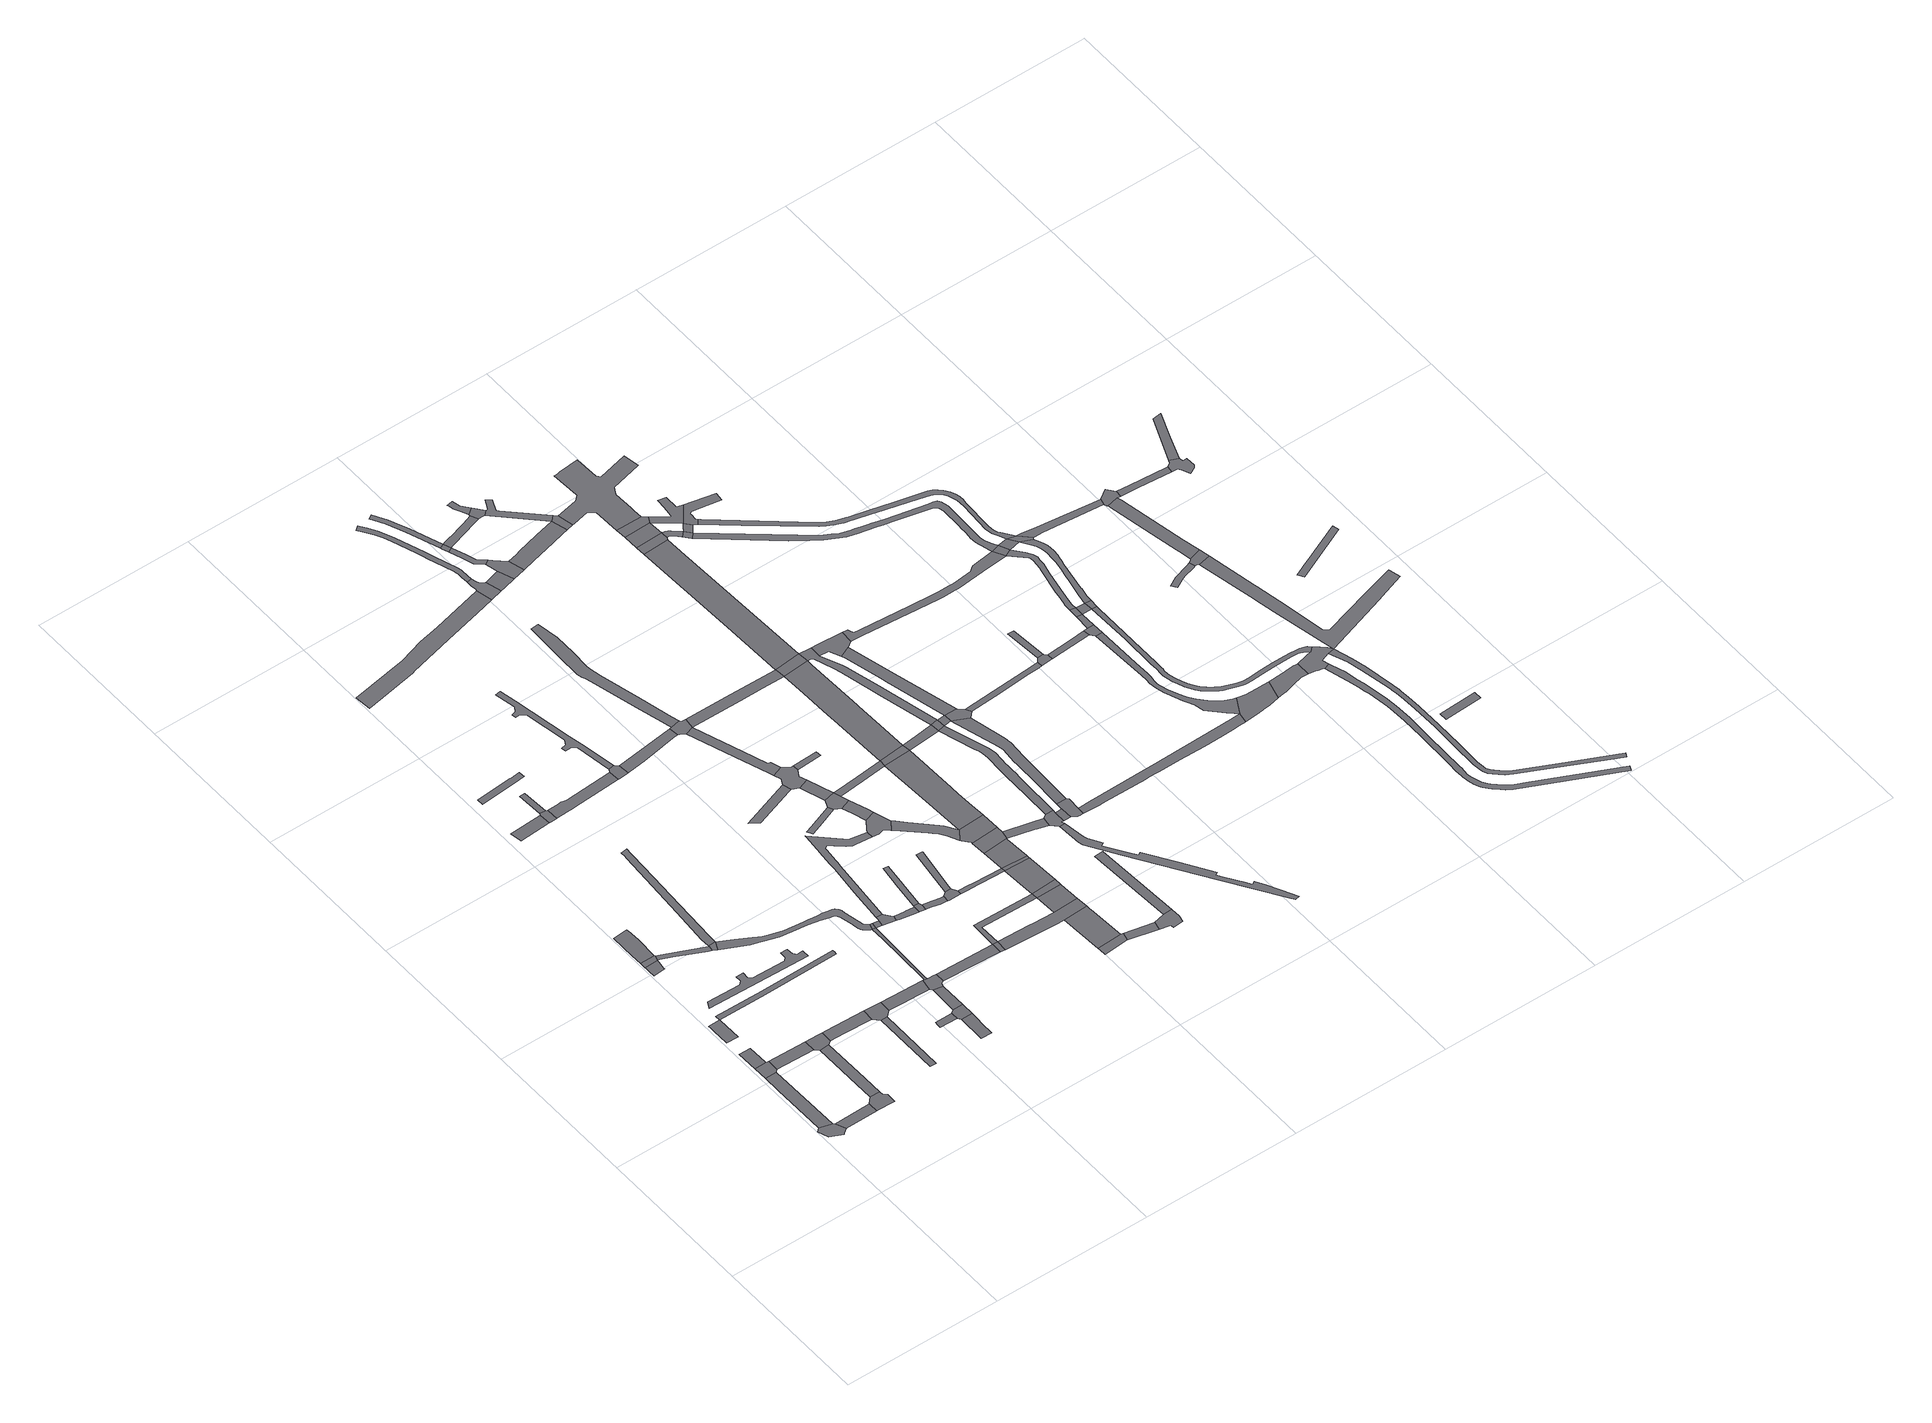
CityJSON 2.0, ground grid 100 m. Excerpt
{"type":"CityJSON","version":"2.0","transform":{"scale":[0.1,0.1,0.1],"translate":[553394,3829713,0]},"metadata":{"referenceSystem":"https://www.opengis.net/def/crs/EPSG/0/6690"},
"CityObjects":{
"road1":{"type":"Road","geometry":[{"type":"MultiSurface","lod":"1","boundaries":[[[0,1,2,3,4,5,6,7]]]}]},
"road2":{"type":"Road","attributes":{"RoadStructureAttribute.sectionType":"1"},"geometry":[{"type":"MultiSurface","lod":"1","boundaries":[[[8,9,10,11,0,7,12]]]}]},
"road3":{"type":"Road","attributes":{"RoadStructureAttribute.sectionType":"1"},"geometry":[{"type":"MultiSurface","lod":"1","boundaries":[[[13,6,5,14]]]}]},
"road4":{"type":"Road","geometry":[{"type":"MultiSurface","lod":"1","boundaries":[[[15,8,12,16,17,18]]]}]},
"road5":{"type":"Road","attributes":{"RoadStructureAttribute.sectionType":"1"},"geometry":[{"type":"MultiSurface","lod":"1","boundaries":[[[19,15,18,20,21]]]}]},
"road6":{"type":"Road","attributes":{"RoadStructureAttribute.sectionType":"1"},"geometry":[{"type":"MultiSurface","lod":"1","boundaries":[[[22,23,24,25,26,27,28,29]]]}]},
"road7":{"type":"Road","attributes":{"RoadStructureAttribute.sectionType":"1"},"geometry":[{"type":"MultiSurface","lod":"1","boundaries":[[[17,16,30,31]]]}]},
"road8":{"type":"Road","geometry":[{"type":"MultiSurface","lod":"1","boundaries":[[[32,33,34,13,14,35,36,37,38]]]}]},
"road9":{"type":"Road","attributes":{"RoadStructureAttribute.sectionType":"1"},"geometry":[{"type":"MultiSurface","lod":"1","boundaries":[[[39,40,41,42,34,33]]]}]},
"road10":{"type":"Road","attributes":{"RoadStructureAttribute.sectionType":"1"},"geometry":[{"type":"MultiSurface","lod":"1","boundaries":[[[43,44,45,46,47,48,49,50,51,52]]]}]},
"road11":{"type":"Road","geometry":[{"type":"MultiSurface","lod":"1","boundaries":[[[53,54,55,48,47,56,57]]]}]},
"road12":{"type":"Road","attributes":{"RoadStructureAttribute.sectionType":"1"},"geometry":[{"type":"MultiSurface","lod":"1","boundaries":[[[58,59,60,61,62,55,54]]]}]},
"road13":{"type":"Road","geometry":[{"type":"MultiSurface","lod":"1","boundaries":[[[63,31,30,41,40,64,65]]]}]},
"road14":{"type":"Road","attributes":{"RoadStructureAttribute.sectionType":"1"},"geometry":[{"type":"MultiSurface","lod":"1","boundaries":[[[66,57,56,67,68,69,70,71]]]}]},
"road15":{"type":"Road","attributes":{"RoadStructureAttribute.sectionType":"1"},"geometry":[{"type":"MultiSurface","lod":"1","boundaries":[[[72,65,64,73,74,75]]]}]},
"road16":{"type":"Road","attributes":{"RoadStructureAttribute.sectionType":"1"},"geometry":[{"type":"MultiSurface","lod":"1","boundaries":[[[76,77,78,79,80,81,82,83,84,85,86,87,88,89,90,91]]]}]},
"road17":{"type":"Road","attributes":{"RoadStructureAttribute.sectionType":"1"},"geometry":[{"type":"MultiSurface","lod":"1","boundaries":[[[92,93,94,95,96,97,29]]]}]},
"road18":{"type":"Road","geometry":[{"type":"MultiSurface","lod":"1","boundaries":[[[98,99,71,70,100]]]}]},
"road19":{"type":"Road","attributes":{"RoadStructureAttribute.sectionType":"1"},"geometry":[{"type":"MultiSurface","lod":"1","boundaries":[[[101,102,103,104]]]}]},
"road20":{"type":"Road","geometry":[{"type":"MultiSurface","lod":"1","boundaries":[[[75,74,102,101,105,106]]]}]},
"road21":{"type":"Road","attributes":{"RoadStructureAttribute.sectionType":"1"},"geometry":[{"type":"MultiSurface","lod":"1","boundaries":[[[107,108,109,110]]]}]},
"road22":{"type":"Road","attributes":{"RoadStructureAttribute.sectionType":"1"},"geometry":[{"type":"MultiSurface","lod":"1","boundaries":[[[111,112,113,114,115,116,117,118,119,120,121,122,123,124,99,98]]]}]},
"road23":{"type":"Road","geometry":[{"type":"MultiSurface","lod":"1","boundaries":[[[125,126,127,107,110,128,129,130,131,132]]]}]},
"road24":{"type":"Road","geometry":[{"type":"MultiSurface","lod":"1","boundaries":[[[133,134,135,136,137]]]}]},
"road25":{"type":"Road","attributes":{"RoadStructureAttribute.sectionType":"1"},"geometry":[{"type":"MultiSurface","lod":"1","boundaries":[[[138,139,140,141,142,143,144,145,146,147]]]}]},
"road26":{"type":"Road","geometry":[{"type":"MultiSurface","lod":"1","boundaries":[[[148,149,150,125,132]]]}]},
"road27":{"type":"Road","attributes":{"RoadStructureAttribute.sectionType":"1"},"geometry":[{"type":"MultiSurface","lod":"1","boundaries":[[[151,106,105,152,153,154,155,156]]]}]},
"road28":{"type":"Road","attributes":{"RoadStructureAttribute.sectionType":"1"},"geometry":[{"type":"MultiSurface","lod":"1","boundaries":[[[157,158,159,160,161,162,163,164,165,166,167,168,169,170,171,172,173,174,175,176,177,178,98,100,179,180,181,182,183,184,185,186,187,188,189,190,191,192,193,194,195,196,197,198,199,200,201,202,203,204,205,206]]]}]},
"road29":{"type":"Road","attributes":{"RoadStructureAttribute.sectionType":"1"},"geometry":[{"type":"MultiSurface","lod":"1","boundaries":[[[207,208,209,210,211,212]]]}]},
"road30":{"type":"Road","geometry":[{"type":"MultiSurface","lod":"1","boundaries":[[[213,137,136,207,212,214]]]}]},
"road31":{"type":"Road","attributes":{"RoadStructureAttribute.sectionType":"1"},"geometry":[{"type":"MultiSurface","lod":"1","boundaries":[[[215,213,214,216]]]}]},
"road32":{"type":"Road","geometry":[{"type":"MultiSurface","lod":"1","boundaries":[[[156,155,215,216,217,218,219,220,221,222,223,224,225]]]}]},
"road33":{"type":"Road","attributes":{"RoadStructureAttribute.sectionType":"1"},"geometry":[{"type":"MultiSurface","lod":"1","boundaries":[[[226,227,228,229,230,231,232,131,130,233,234,235,236,237]]]}]},
"road34":{"type":"Road","attributes":{"RoadStructureAttribute.sectionType":"1"},"geometry":[{"type":"MultiSurface","lod":"1","boundaries":[[[205,238,239,240,225,224,241,242,243]]]}]},
"road35":{"type":"Road","geometry":[{"type":"MultiSurface","lod":"1","boundaries":[[[206,205,243,244]]]}]},
"road36":{"type":"Road","attributes":{"RoadStructureAttribute.sectionType":"1"},"geometry":[{"type":"MultiSurface","lod":"1","boundaries":[[[245,244,243,246,247]]]}]},
"road37":{"type":"Road","attributes":{"RoadStructureAttribute.sectionType":"1"},"geometry":[{"type":"MultiSurface","lod":"1","boundaries":[[[221,220,248,249,250]]]}]},
"road38":{"type":"Road","geometry":[{"type":"MultiSurface","lod":"1","boundaries":[[[251,252,253,247,246,254,255,256,257,258]]]}]},
"road39":{"type":"Road","geometry":[{"type":"MultiSurface","lod":"1","boundaries":[[[259,260,226,237,261,262,263]]]}]},
"road40":{"type":"Road","attributes":{"RoadStructureAttribute.sectionType":"1"},"geometry":[{"type":"MultiSurface","lod":"1","boundaries":[[[264,265,266,267,255,254,268,269,270,271,272]]]}]},
"road41":{"type":"Road","geometry":[{"type":"MultiSurface","lod":"1","boundaries":[[[273,274,275,276,277,278,279,280,281,282,283,284,285,286,287,288,289,290,260,259]]]}]},
"road42":{"type":"Road","geometry":[{"type":"MultiSurface","lod":"1","boundaries":[[[291,272,271,292,293,294,295,296]]]}]},
"road43":{"type":"Road","attributes":{"RoadStructureAttribute.sectionType":"1"},"geometry":[{"type":"MultiSurface","lod":"1","boundaries":[[[297,298,299,300,301,302,303,304,305,306,307]]]}]},
"road44":{"type":"Road","geometry":[{"type":"MultiSurface","lod":"1","boundaries":[[[308,250,249,309]]]}]},
"road45":{"type":"Road","attributes":{"RoadStructureAttribute.sectionType":"1"},"geometry":[{"type":"MultiSurface","lod":"1","boundaries":[[[310,311,312,313,314,291,296]]]}]},
"road46":{"type":"Road","attributes":{"RoadStructureAttribute.sectionType":"1"},"geometry":[{"type":"MultiSurface","lod":"1","boundaries":[[[315,316,317,318,319,320,321,322,323,324,251,258,325,326,327,328,329,330,331,332,333,334,335,336,337,338,339,340]]]}]},
"road47":{"type":"Road","attributes":{"RoadStructureAttribute.sectionType":"1"},"geometry":[{"type":"MultiSurface","lod":"1","boundaries":[[[341,342,294,293,343,344,345,346,347,348,349]]]}]},
"road48":{"type":"Road","attributes":{"RoadStructureAttribute.sectionType":"1"},"geometry":[{"type":"MultiSurface","lod":"1","boundaries":[[[350,263,262,351,352,353,354]]]}]},
"road49":{"type":"Road","attributes":{"RoadStructureAttribute.sectionType":"1"},"geometry":[{"type":"MultiSurface","lod":"1","boundaries":[[[355,356,357,358,359]]]}]},
"road50":{"type":"Road","geometry":[{"type":"MultiSurface","lod":"1","boundaries":[[[360,361,349,348,362,363,364,365,366,367]]]}]},
"road51":{"type":"Road","geometry":[{"type":"MultiSurface","lod":"1","boundaries":[[[368,369,370,371,372,373]]]}]},
"road52":{"type":"Road","attributes":{"RoadStructureAttribute.sectionType":"1"},"geometry":[{"type":"MultiSurface","lod":"1","boundaries":[[[374,375,376,250,308,377,378,379]]]}]},
"road53":{"type":"Road","attributes":{"RoadStructureAttribute.sectionType":"1"},"geometry":[{"type":"MultiSurface","lod":"1","boundaries":[[[380,381,382,383,384,360,367]]]}]},
"road54":{"type":"Road","attributes":{"RoadStructureAttribute.sectionType":"1"},"geometry":[{"type":"MultiSurface","lod":"1","boundaries":[[[385,386,387,308,309,388,389,390,391,392,393,394]]]}]},
"road55":{"type":"Road","geometry":[{"type":"MultiSurface","lod":"1","boundaries":[[[395,396,397,350,354,398,399,400,401]]]}]},
"road56":{"type":"Road","attributes":{"RoadStructureAttribute.sectionType":"1"},"geometry":[{"type":"MultiSurface","lod":"1","boundaries":[[[402,403,364,363,404,405,406,407,408]]]}]},
"road57":{"type":"Road","attributes":{"RoadStructureAttribute.sectionType":"1"},"geometry":[{"type":"MultiSurface","lod":"1","boundaries":[[[409,410,411,400,399,412,413,414,415]]]}]},
"road58":{"type":"Road","geometry":[{"type":"MultiSurface","lod":"1","boundaries":[[[416,417,418,419,340,339,420,421,422,423]]]}]},
"road59":{"type":"Road","geometry":[{"type":"MultiSurface","lod":"1","boundaries":[[[424,425,368,373,426,427,428]]]}]},
"road60":{"type":"Road","geometry":[{"type":"MultiSurface","lod":"1","boundaries":[[[429,415,414,430,355,359,431,432,433,434,435]]]}]},
"road61":{"type":"Road","attributes":{"RoadStructureAttribute.sectionType":"1"},"geometry":[{"type":"MultiSurface","lod":"1","boundaries":[[[432,431,425,424]]]}]},
"road62":{"type":"Road","geometry":[{"type":"MultiSurface","lod":"1","boundaries":[[[436,437,438,439,440,441]]]}]},
"road63":{"type":"Road","attributes":{"RoadStructureAttribute.sectionType":"1"},"geometry":[{"type":"MultiSurface","lod":"1","boundaries":[[[442,427,426,443,417,416]]]}]},
"road64":{"type":"Road","attributes":{"RoadStructureAttribute.sectionType":"1"},"geometry":[{"type":"MultiSurface","lod":"1","boundaries":[[[444,445,446,447,448,449,450,451,452,453,454,455,456,457,458,459,460,461,462,397,396]]]}]},
"road65":{"type":"Road","attributes":{"RoadStructureAttribute.sectionType":"1"},"geometry":[{"type":"MultiSurface","lod":"1","boundaries":[[[463,464,465,466,392,391,437,436]]]}]},
"road66":{"type":"Road","attributes":{"RoadStructureAttribute.sectionType":"1"},"geometry":[{"type":"MultiSurface","lod":"1","boundaries":[[[467,468,469,470,423,422,471,472,473,474,475,476,477,478,479,480,481]]]}]},
"road67":{"type":"Road","geometry":[{"type":"MultiSurface","lod":"1","boundaries":[[[482,483,394,393,484,485]]]}]},
"road68":{"type":"Road","geometry":[{"type":"MultiSurface","lod":"1","boundaries":[[[486,487,488,379,378,482,485]]]}]},
"road69":{"type":"Road","attributes":{"RoadStructureAttribute.sectionType":"1"},"geometry":[{"type":"MultiSurface","lod":"1","boundaries":[[[489,490,435,434]]]}]},
"road70":{"type":"Road","attributes":{"RoadStructureAttribute.sectionType":"1"},"geometry":[{"type":"MultiSurface","lod":"1","boundaries":[[[491,379,488,492,493]]]}]},
"road71":{"type":"Road","geometry":[{"type":"MultiSurface","lod":"1","boundaries":[[[494,495,496,497,498,499,500,501,502,503,504,505,506,507,508,509,510,511,512,513,514,515,516,517,518,519]]]}]},
"road72":{"type":"Road","attributes":{"RoadStructureAttribute.sectionType":"1"},"geometry":[{"type":"MultiSurface","lod":"1","boundaries":[[[441,440,520,521]]]}]},
"road73":{"type":"Road","geometry":[{"type":"MultiSurface","lod":"1","boundaries":[[[408,407,491,493,522,523]]]}]},
"road74":{"type":"Road","geometry":[{"type":"MultiSurface","lod":"1","boundaries":[[[524,525,519,518,526,527,297,307,528,529]]]}]},
"road75":{"type":"Road","attributes":{"RoadStructureAttribute.sectionType":"1"},"geometry":[{"type":"MultiSurface","lod":"1","boundaries":[[[530,531,424,428,532,533]]]}]},
"road76":{"type":"Road","attributes":{"RoadStructureAttribute.sectionType":"1"},"geometry":[{"type":"MultiSurface","lod":"1","boundaries":[[[534,535,536,537,538,539,408,523]]]}]},
"road77":{"type":"Road","geometry":[{"type":"MultiSurface","lod":"1","boundaries":[[[540,541,537,536,542]]]}]},
"road78":{"type":"Road","geometry":[{"type":"MultiSurface","lod":"1","boundaries":[[[543,481,480,544,545,541,540]]]}]},
"road79":{"type":"Road","attributes":{"RoadStructureAttribute.sectionType":"1"},"geometry":[{"type":"MultiSurface","lod":"1","boundaries":[[[546,547,548,529,528,549,550]]]}]},
"road80":{"type":"Road","geometry":[{"type":"MultiSurface","lod":"1","boundaries":[[[551,552,553,554,555,556,557,558,559]]]}]},
"road81":{"type":"Road","attributes":{"RoadStructureAttribute.sectionType":"1"},"geometry":[{"type":"MultiSurface","lod":"1","boundaries":[[[560,561,401,400,562,563,564,565]]]}]},
"road82":{"type":"Road","geometry":[{"type":"MultiSurface","lod":"1","boundaries":[[[559,558,566,567,568]]]}]},
"road83":{"type":"Road","geometry":[{"type":"MultiSurface","lod":"1","boundaries":[[[569,570,571,521,520,572,573,574]]]}]},
"road84":{"type":"Road","geometry":[{"type":"MultiSurface","lod":"1","boundaries":[[[575,576,577,568,567,578,579,580,581]]]}]},
"road85":{"type":"Road","attributes":{"RoadStructureAttribute.sectionType":"1"},"geometry":[{"type":"MultiSurface","lod":"1","boundaries":[[[582,583,584,585,533,586,587,588,481,543]]]}]},
"road86":{"type":"Road","geometry":[{"type":"MultiSurface","lod":"1","boundaries":[[[589,581,580,590,546,550,591,592]]]}]},
"road87":{"type":"Road","attributes":{"RoadStructureAttribute.sectionType":"1"},"geometry":[{"type":"MultiSurface","lod":"1","boundaries":[[[593,542,536,594,595,596,597]]]}]},
"road88":{"type":"Road","attributes":{"RoadStructureAttribute.sectionType":"1"},"geometry":[{"type":"MultiSurface","lod":"1","boundaries":[[[598,599,571,570]]]}]},
"road89":{"type":"Road","geometry":[{"type":"MultiSurface","lod":"1","boundaries":[[[600,601,602,603,604,605,559,568,606,607,608,609,610,611]]]}]},
"road90":{"type":"Road","geometry":[{"type":"MultiSurface","lod":"1","boundaries":[[[612,530,533,585]]]}]},
"road91":{"type":"Road","geometry":[{"type":"MultiSurface","lod":"1","boundaries":[[[613,597,596,614,615,616,617,618,619]]]}]},
"road92":{"type":"Road","attributes":{"RoadStructureAttribute.sectionType":"1"},"geometry":[{"type":"MultiSurface","lod":"1","boundaries":[[[620,621,622,623,624,564,625,626,627,530,612]]]}]},
"road93":{"type":"Road","attributes":{"RoadStructureAttribute.sectionType":"1"},"geometry":[{"type":"MultiSurface","lod":"1","boundaries":[[[628,629,630,631,632,633,634,635]]]}]},
"road94":{"type":"Road","attributes":{"RoadStructureAttribute.sectionType":"1"},"geometry":[{"type":"MultiSurface","lod":"1","boundaries":[[[636,637,638,639,592,591,640,641,642,643]]]}]},
"road95":{"type":"Road","geometry":[{"type":"MultiSurface","lod":"1","boundaries":[[[635,634,600,611,644,645,646]]]}]},
"road96":{"type":"Road","attributes":{"RoadStructureAttribute.sectionType":"1"},"geometry":[{"type":"MultiSurface","lod":"1","boundaries":[[[647,618,617,648]]]}]},
"road97":{"type":"Road","attributes":{"RoadStructureAttribute.sectionType":"1"},"geometry":[{"type":"MultiSurface","lod":"1","boundaries":[[[649,650,651,612,585,652,653,654]]]}]},
"road98":{"type":"Road","geometry":[{"type":"MultiSurface","lod":"1","boundaries":[[[655,565,564,624]]]}]},
"road99":{"type":"Road","geometry":[{"type":"MultiSurface","lod":"1","boundaries":[[[656,647,648,657,658,659,660,661,662,663]]]}]},
"road100":{"type":"Road","attributes":{"RoadStructureAttribute.sectionType":"1"},"geometry":[{"type":"MultiSurface","lod":"1","boundaries":[[[664,665,666,667,668,669,670,671,672,673,674,654,675,676,677,678,679,680,681,682,683,613,619]]]}]},
"road101":{"type":"Road","attributes":{"RoadStructureAttribute.sectionType":"1"},"geometry":[{"type":"MultiSurface","lod":"1","boundaries":[[[614,684,685,686,687,688,689,690,691,692,693,694,695,696,697,698,699,700,701,702,703,704,705,706,707,615]]]}]},
"road102":{"type":"Road","attributes":{"RoadStructureAttribute.sectionType":"1"},"geometry":[{"type":"MultiSurface","lod":"1","boundaries":[[[708,709,710,711,712,713,714,646,645,636,715]]]}]},
"road103":{"type":"Road","geometry":[{"type":"MultiSurface","lod":"1","boundaries":[[[716,649,654,674]]]}]},
"road104":{"type":"Road","attributes":{"RoadStructureAttribute.sectionType":"1"},"geometry":[{"type":"MultiSurface","lod":"1","boundaries":[[[655,624,717,718,719,720,721,722,723,649,716,724,725,726,727,728,729]]]}]},
"road105":{"type":"Road","attributes":{"RoadStructureAttribute.sectionType":"1"},"geometry":[{"type":"MultiSurface","lod":"1","boundaries":[[[730,731,732,733,734,735,736,737,656,663,738,739,740,741,742,743,744,745]]]}]},
"road106":{"type":"Road"},
"road107":{"type":"Road","geometry":[{"type":"MultiSurface","lod":"1","boundaries":[[[715,636,643,746,747]]]}]},
"road108":{"type":"Road","attributes":{"RoadStructureAttribute.sectionType":"1"},"geometry":[{"type":"MultiSurface","lod":"1","boundaries":[[[748,749,716,674,750,730]]]}]},
"road109":{"type":"Road","attributes":{"RoadStructureAttribute.sectionType":"1"},"geometry":[{"type":"MultiSurface","lod":"1","boundaries":[[[751,752,753,754,565,655]]]}]},
"road110":{"type":"Road","geometry":[{"type":"MultiSurface","lod":"1","boundaries":[[[748,730,745,755,756,757]]]}]},
"road111":{"type":"Road","attributes":{"RoadStructureAttribute.sectionType":"1"},"geometry":[{"type":"MultiSurface","lod":"1","boundaries":[[[758,759,760,761,762,763,764,748,757]]]}]},
"road112":{"type":"Road","geometry":[{"type":"MultiSurface","lod":"1","boundaries":[[[765,729,728,766,761,760,767,768]]]}]},
"road113":{"type":"Road","geometry":[{"type":"MultiSurface","lod":"1","boundaries":[[[769,770,753,752,771]]]}]},
"road114":{"type":"Road","attributes":{"RoadStructureAttribute.sectionType":"1"},"geometry":[{"type":"MultiSurface","lod":"1","boundaries":[[[772,773,774,770,769]]]}]},
"road115":{"type":"Road","geometry":[{"type":"MultiSurface","lod":"1","boundaries":[[[775,774,773,776,777,778]]]}]},
"road116":{"type":"Road","attributes":{"RoadStructureAttribute.sectionType":"1"},"geometry":[{"type":"MultiSurface","lod":"1","boundaries":[[[779,780,781,769,771,782,783,784,785,786,787]]]}]},
"road117":{"type":"Road","geometry":[{"type":"MultiSurface","lod":"1","boundaries":[[[788,789,790,791,792,793,794,795,796,797,798,799,800,801,802,747,746,803,804,805,775,778]]]}]},
"road118":{"type":"Road","geometry":[{"type":"MultiSurface","lod":"1","boundaries":[[[787,786,806,807]]]}]},
"road119":{"type":"Road","geometry":[{"type":"MultiSurface","lod":"1","boundaries":[[[808,809,810,787,807,811,812]]]}]},
"road120":{"type":"Road","attributes":{"RoadStructureAttribute.sectionType":"1"},"geometry":[{"type":"MultiSurface","lod":"1","boundaries":[[[813,814,815,816,817,818,819,776,773,820,821,822,808,823]]]}]},
"road121":{"type":"Road","attributes":{"RoadStructureAttribute.sectionType":"1"},"geometry":[{"type":"MultiSurface","lod":"1","boundaries":[[[824,825,826,827,756,755,828,829,830,831]]]}]},
"road122":{"type":"Road","attributes":{"RoadStructureAttribute.sectionType":"1"},"geometry":[{"type":"MultiSurface","lod":"1","boundaries":[[[832,833,834,835,836,837,661,660,838,839,840,841,842,843,844,845,846,847,848,849,850]]]}]},
"road123":{"type":"Road","attributes":{"RoadStructureAttribute.sectionType":"1"},"geometry":[{"type":"MultiSurface","lod":"1","boundaries":[[[851,852,853,854,855,856,857,858,823,808,812,859,860]]]}]},
"road124":{"type":"Road","geometry":[{"type":"MultiSurface","lod":"1","boundaries":[[[861,862,824,831,863,864]]]}]},
"road125":{"type":"Road","attributes":{"RoadStructureAttribute.sectionType":"1"},"geometry":[{"type":"MultiSurface","lod":"1","boundaries":[[[865,866,867,868,869,870,871,872,873,874,875,876,877,878,768,767,879,880,881,882,883,884,885,886,887]]]}]},
"road126":{"type":"Road","geometry":[{"type":"MultiSurface","lod":"1","boundaries":[[[888,889,862,861]]]}]},
"road127":{"type":"Road","attributes":{"RoadStructureAttribute.sectionType":"1"},"geometry":[{"type":"MultiSurface","lod":"1","boundaries":[[[890,891,892,893,894,895,896,897,898,899,900,901,902,903,904,905,906,907,908,909,910,911,912,913,807,806,914,915,916,917,918,919,920,921,922,923,924,925,926,927,928,929,930,931,932,933,934,935,936,937,887,938]]]}]},
"road128":{"type":"Road","attributes":{"RoadStructureAttribute.sectionType":"1"},"geometry":[{"type":"MultiSurface","lod":"1","boundaries":[[[939,940,864,863,941,942]]]}]},
"road129":{"type":"Road","attributes":{"RoadStructureAttribute.sectionType":"1"},"geometry":[{"type":"MultiSurface","lod":"1","boundaries":[[[943,944,945,946,947,948,949,950,951,952,953,954,955,956,957,958,959,960,961,962,963,964,965,966,860,859,967,968,969,970,971,972,973,974,975,976,977,978,979,980,981,982,983,984,985,986,987,988,989,990,991]]]}]},
"road130":{"type":"Road","geometry":[{"type":"MultiSurface","lod":"1","boundaries":[[[992,993,939,942,994,995]]]}]},
"road131":{"type":"Road","attributes":{"RoadStructureAttribute.sectionType":"1"},"geometry":[{"type":"MultiSurface","lod":"1","boundaries":[[[996,997,998,999,1000,1001,1002,1003,1004,1005,1006,1007,1008,1009,1010,1011,1012,1013,1014,995,994,1015,1016,1017,1018,1019,1020,1021,1022,1023,1024,1025,1026,832,1027]]]}]},
"road132":{"type":"Road","attributes":{"RoadStructureAttribute.sectionType":"1"},"geometry":[{"type":"MultiSurface","lod":"1","boundaries":[[[1028,993,992,1029]]]}]},
"road133":{"type":"Road","geometry":[{"type":"MultiSurface","lod":"1","boundaries":[[[1030,1028,1029,1031]]]}]},
"road134":{"type":"Road","geometry":[{"type":"MultiSurface","lod":"1","boundaries":[[[1032,1033,1034,1035,1027,832,850,1036,1037,1038,1039,1040,1041,1042]]]}]},
"road135":{"type":"Road","attributes":{"RoadStructureAttribute.sectionType":"1"},"geometry":[{"type":"MultiSurface","lod":"1","boundaries":[[[1031,1029,1043,1044]]]}]},
"road136":{"type":"Road","geometry":[{"type":"MultiSurface","lod":"1","boundaries":[[[1044,1043,1045,1046]]]}]},
"road137":{"type":"Road","attributes":{"RoadStructureAttribute.sectionType":"1"},"geometry":[{"type":"MultiSurface","lod":"1","boundaries":[[[1047,1048,1049,1050,1051,1052,1053,1054,1055,1056,1057,1058,1059,886,1060,1061,1062,1063,1064,1065,1066,1067,1068,1069,1070,1071,1030,1031]]]}]},
"road138":{"type":"Road","geometry":[{"type":"MultiSurface","lod":"1","boundaries":[[[938,887,886,1059]]]}]},
"road139":{"type":"Road","attributes":{"RoadStructureAttribute.sectionType":"1"},"geometry":[{"type":"MultiSurface","lod":"1","boundaries":[[[990,938,1059,1072]]]}]},
"road140":{"type":"Road","attributes":{"RoadStructureAttribute.sectionType":"1"},"geometry":[{"type":"MultiSurface","lod":"1","boundaries":[[[1072,1073,1074,1075,1076,1077,1078,1079,1080,1081,1082,1044,1046,1083,1084,1085,1086,1087,1088,1089,1090,1091,1092,1093,1094]]]}]},
"road141":{"type":"Road","attributes":{"RoadStructureAttribute.sectionType":"1"},"geometry":[{"type":"MultiSurface","lod":"1","boundaries":[[[1095,1096,1097,1098,1042,1041,1099,1100,1101,1102,1103,1104,1105,1106]]]}]},
"road142":{"type":"Road","geometry":[{"type":"MultiSurface","lod":"1","boundaries":[[[990,1072,1094,1107,1108,991]]]}]},
"road143":{"type":"Road","attributes":{"RoadStructureAttribute.sectionType":"1"},"geometry":[{"type":"MultiSurface","lod":"1","boundaries":[[[1043,1109,1110,1111,1112,1113,1114,1115,1116,1117,1118,1119,1120,1121,1122,1123,1124,1125,1126,1127,1128,1129,1130,1131,1132,1133,1134,1135,1136,1137,1138,1139,1140,1141,1142,1143,1144,1145,1146,1147,1148,1149,1150,1151,1152,1153,1154,1155,1156,1157,1158,1159,1160,1161,1162,1163,1164,1165,1166,1167,1168,1169,1170,1171,1172,1173,1174,1175,1045]]]}]},
"road144":{"type":"Road","geometry":[{"type":"MultiSurface","lod":"1","boundaries":[[[1176,1177,1178,1142,1141,1179,1106,1105,1180,1181,1182,1183,1184,1185,1186,1187,1188]]]}]},
"road145":{"type":"Road","attributes":{"RoadStructureAttribute.sectionType":"1"},"geometry":[{"type":"MultiSurface","lod":"1","boundaries":[[[1189,1190,1191,991,1108,1192,1193,1194,1195]]]}]},
"road146":{"type":"Road","geometry":[{"type":"MultiSurface","lod":"1","boundaries":[[[1196,1197,1198,1199,1200,1201,1202,1203,1204]]]}]},
"road147":{"type":"Road","attributes":{"RoadStructureAttribute.sectionType":"1"},"geometry":[{"type":"MultiSurface","lod":"1","boundaries":[[[1205,1206,1207,1208,1209,1210,1211,1212,1213,1214,1215,1216,1217,1218,1219,1220,1221,1222,1223,1224,1225,1226,1227,1228,1229,1230,1231,1232,1184,1183,1233,1234,1235,1236,1237,1238,1239,1240,1241,1242,1243,1244,1245,1246,1247,1248,1249,1250,1251,1252,1253,1254,1255,1256,1257,1258,1259,1260,1261,1262,1263]]]}]},
"road148":{"type":"Road","attributes":{"RoadStructureAttribute.sectionType":"1"},"geometry":[{"type":"MultiSurface","lod":"1","boundaries":[[[1264,1265,1266,1267]]]}]},
"road149":{"type":"Road","attributes":{"RoadStructureAttribute.sectionType":"1"},"geometry":[{"type":"MultiSurface","lod":"1","boundaries":[[[1268,1269,1270,1271,1272,1273,1274,1275,1276,1277,1278,1279,1280,1281,1282,1283,1284,1285,1286,1188,1187,1287,1288,1289,1290,1291,1292,1293,1294,1295,1296,1297,1298,1299,1300,1301,1302,1303,1304,1305,1306,1307,1308]]]}]},
"road150":{"type":"Road","geometry":[{"type":"MultiSurface","lod":"1","boundaries":[[[1309,1310,1311,1196,1204,1312,1313,1314]]]}]},
"road151":{"type":"Road","attributes":{"RoadStructureAttribute.sectionType":"1"},"geometry":[{"type":"MultiSurface","lod":"1","boundaries":[[[1315,1316,1317,1318,1319,1320,1321,1310,1309]]]}]},
"road152":{"type":"Road","geometry":[{"type":"MultiSurface","lod":"1","boundaries":[[[1322,1195,1194,1323,1318,1317,1324,1325]]]}]},
"road153":{"type":"Road","attributes":{"RoadStructureAttribute.sectionType":"1"},"geometry":[{"type":"MultiSurface","lod":"1","boundaries":[[[1326,1327,1328,1329,1330,1331,1332,1314,1313,1333,1334,1335,1336,1188,1337,1338,1339,1340]]]}]},
"road154":{"type":"Road","attributes":{"RoadStructureAttribute.sectionType":"1"},"geometry":[{"type":"MultiSurface","lod":"1","boundaries":[[[1341,1325,1324,1342,1343,1344]]]}]},
"road155":{"type":"Road","attributes":{"RoadStructureAttribute.sectionType":"1"},"geometry":[{"type":"MultiSurface","lod":"1","boundaries":[[[1345,1346,1347,1348,1349,1350,1351,1352]]]}]},
"road156":{"type":"Road","geometry":[{"type":"MultiSurface","lod":"1","boundaries":[[[1353,1354,1344,1343,1355,1356,1357,1358,1359,1360,1361,1362]]]}]},
"road157":{"type":"Road","attributes":{"RoadStructureAttribute.sectionType":"1"},"geometry":[{"type":"MultiSurface","lod":"1","boundaries":[[[1363,1364,1365,1353,1362]]]}]}
},
"vertices":[
[25,575,0],[5,555,0],[27,492,0],[104,456,0],[108,459,0],[139,485,0],[113,545,0],[101,553,0],
[23,1032,0],[23,922,0],[24,751,0],[24,750,0],[96,1033,0],
[345,550,0],[345,484,0],
[22,1122,0],[112,1049,0],[114,1122,0],[97,1122,0],
[21,1256,0],[97,1130,0],[95,1257,0],
[19,1518,0],[19,1496,0],[20,1471,0],[20,1369,0],[20,1363,0],[94,1361,0],[93,1514,0],[93,1518,0],
[351,1041,0],[353,1116,0],
[443,566,0],[443,586,0],[380,586,0],[368,484,0],[437,483,0],[464,483,0],[464,546,0],
[441,716,0],[438,1020,0],[376,1017,0],[379,703,0],
[89,1999,0],[96,2045,0],[96,2047,0],[98,2061,0],[99,2062,0],[14,2061,0],[14,2049,0],[14,2026,0],[15,1984,0],[90,1990,0],
[103,2100,0],[104,2102,0],[13,2100,0],[99,2066,0],[108,2098,0],
[110,2248,0],[106,2328,0],[106,2340,0],[14,2334,0],[12,2172,0],
[438,1114,0],[463,1040,0],[465,1113,0],
[250,2036,0],[178,2036,0],[209,2020,0],[351,1952,0],[371,1943,0],[378,1978,0],
[489,1112,0],[554,1037,0],[733,1030,0],[736,1103,0],
[749,1603,0],[750,1648,0],[710,1648,0],[692,1667,0],[692,1708,0],[647,1709,0],[647,1668,0],[628,1650,0],[418,1655,0],[399,1675,0],[400,1714,0],[355,1715,0],[354,1676,0],[334,1657,0],[125,1662,0],[100,1618,0],
[401,1518,0],[877,1523,0],[877,1539,0],[877,1555,0],[400,1550,0],[92,1551,0],
[421,1983,0],[378,1981,0],[396,1930,0],
[808,995,0],[768,994,0],[767,570,0],[806,565,0],
[844,1026,0],[846,1099,0],
[253,3281,0],[48,3269,0],[61,3194,0],[258,3206,0],
[423,2038,0],[444,2401,0],[453,2556,0],[464,2755,0],[465,2768,0],[467,2803,0],[467,2806,0],[447,2805,0],[427,2803,0],[425,2768,0],[424,2757,0],[412,2567,0],[393,2278,0],[375,2038,0],
[261,3292,0],[258,3287,0],[256,3285,0],[272,3207,0],[295,3208,0],[310,3209,0],[306,3284,0],[298,3289,0],
[986,806,0],[985,784,0],[984,762,0],[1093,758,0],[1094,805,0],
[245,3544,0],[297,3550,0],[299,3550,0],[360,3557,0],[359,3576,0],[357,3595,0],[301,3590,0],[293,3590,0],[60,3572,0],[63,3531,0],
[288,3458,0],[271,3457,0],[253,3456,0],
[990,1094,0],[939,1022,0],[1037,1019,0],[1096,1017,0],[1107,1016,0],[1118,1089,0],
[1129,1598,0],[1122,1610,0],[1096,1725,0],[1095,1731,0],[1093,1755,0],[1088,1762,0],[1085,1770,0],[1078,1777,0],[1070,1785,0],[1057,1792,0],[1027,1797,0],[1002,1801,0],[966,1805,0],[907,1811,0],[882,1811,0],[764,1827,0],[668,1854,0],[647,1863,0],[624,1873,0],[618,1876,0],[599,1887,0],[516,1934,0],[461,1899,0],[554,1852,0],[602,1839,0],[613,1836,0],[625,1833,0],[715,1804,0],[815,1792,0],[887,1783,0],[935,1771,0],[966,1764,0],[970,1764,0],[1015,1752,0],[1030,1747,0],[1043,1742,0],[1048,1734,0],[1053,1727,0],[1058,1722,0],[1059,1719,0],[1074,1645,0],[1076,1634,0],[1082,1600,0],[1087,1585,0],[1095,1575,0],[1105,1565,0],[1120,1553,0],[1127,1551,0],[1137,1548,0],[1147,1583,0],
[1109,739,0],[1106,565,0],[1175,563,0],[1176,651,0],[1179,689,0],[1179,739,0],
[1116,821,0],[1179,821,0],
[1121,1001,0],[1180,989,0],
[1182,1000,0],[1185,1009,0],[1192,1015,0],[1202,1019,0],[1204,1081,0],[1189,1082,0],[1157,1083,0],[1144,1083,0],[1129,1088,0],
[736,3304,0],[437,3283,0],[431,3284,0],[406,3289,0],[401,3290,0],[388,3289,0],[383,3288,0],[383,3213,0],[407,3214,0],[414,3214,0],[439,3216,0],[741,3235,0],
[1138,1458,0],[1134,1293,0],[1130,1099,0],[1145,1112,0],[1151,1315,0],[1157,1546,0],
[1163,1581,0],
[1177,1578,0],[1197,1538,0],[1201,1576,0],
[1216,1019,0],[1571,1001,0],[1574,1070,0],
[1207,1605,0],[1204,1576,0],[1203,1576,0],[1276,1522,0],[1283,1552,0],[1279,1557,0],[1246,1600,0],[1245,1601,0],
[785,3329,0],[750,3323,0],[755,3236,0],[812,3242,0],[805,3309,0],
[1408,1539,0],[1357,1545,0],[1355,1545,0],[1319,1548,0],[1297,1517,0],[1343,1507,0],[1391,1499,0],[1410,1496,0],[1413,1538,0],
[745,3559,0],[729,3643,0],[680,3911,0],[665,3995,0],[640,4125,0],[605,4119,0],[630,3989,0],[611,3959,0],[584,3951,0],[590,3925,0],[616,3926,0],[646,3904,0],[695,3637,0],[675,3606,0],[643,3598,0],[648,3569,0],[683,3572,0],[711,3553,0],
[1414,1550,0],[1425,1494,0],[1450,1490,0],[1454,1529,0],[1448,1539,0],[1445,1546,0],
[990,4781,0],[661,4700,0],[529,4671,0],[370,4622,0],[8,4554,0],[16,4449,0],[358,4512,0],[371,4520,0],[655,4592,0],[895,4652,0],[1014,4682,0],
[1605,1070,0],[1601,999,0],
[1472,1759,0],[1484,1859,0],[1468,1861,0],[1452,1863,0],[1433,1705,0],
[1439,2143,0],[1273,2304,0],[1271,2290,0],[1266,2228,0],[1262,2187,0],[1260,2163,0],[1251,2063,0],[1250,2046,0],[1247,2017,0],[1227,1819,0],[1287,2018,0],[1290,2047,0],[1291,2064,0],[1299,2154,0],[1300,2163,0],[1301,2167,0],[1305,2170,0],[1311,2174,0],[1318,2177,0],[1329,2172,0],[1349,2152,0],[1397,2110,0],[1427,2093,0],[1446,2091,0],[1547,2080,0],[1549,2124,0],
[1564,1508,0],[1513,1518,0],[1478,1486,0],[1513,1477,0],[1531,1472,0],[1558,1469,0],[1564,1468,0],[1578,1466,0],[1583,1505,0],
[1182,3361,0],[936,3256,0],[1075,3282,0],[1173,3300,0],[1190,3301,0],
[1404,2670,0],[1090,2562,0],[1143,2523,0],[1399,2610,0],[1422,2618,0],
[1610,1528,0],[1607,1525,0],[1588,1465,0],[1665,1464,0],[1665,1493,0],[1662,1499,0],[1647,1524,0],[1645,1528,0],
[1495,2396,0],[1337,2337,0],[1295,2321,0],[1316,2290,0],[1399,2321,0],[1509,2363,0],
[1587,1242,0],[1578,1242,0],[1578,1238,0],[1603,1203,0],[1965,1195,0],[1964,1234,0],
[1648,1547,0],[1692,1831,0],[1692,1833,0],[1673,1834,0],[1654,1835,0],
[1837,1061,0],[1815,1062,0],[1610,1070,0],[1724,993,0],[1929,982,0],[1941,981,0],[1981,979,0],[2138,988,0],[2134,1063,0],[1973,1055,0],
[1267,3366,0],[1257,3374,0],[1197,3363,0],[1210,3292,0],[1230,3279,0],[1282,3296,0],[1292,3364,0],
[1768,1487,0],[1741,1489,0],[1717,1464,0],[1734,1463,0],[1796,1462,0],[1952,1456,0],[1951,1479,0],
[1456,2840,0],[1438,2843,0],[1408,2930,0],[1350,2930,0],[1402,2778,0],[1410,2756,0],[1476,2777,0],
[1665,2217,0],[1598,2195,0],[1559,2142,0],[1558,2141,0],[1592,2075,0],[1625,2085,0],[1657,2059,0],[1699,2114,0],
[1584,2459,0],[1515,2443,0],[1548,2346,0],[1614,2368,0],[1598,2417,0],
[1520,2744,0],[1425,2710,0],[1462,2598,0],[1528,2621,0],[1512,2669,0],[1536,2710,0],[1534,2745,0],
[2154,714,0],[1997,705,0],[1999,687,0],[2001,649,0],[2157,659,0],[2168,711,0],
[1651,2259,0],[1570,2279,0],
[1245,3422,0],[1193,3631,0],[1131,3894,0],[1115,3969,0],[1113,3994,0],[1118,4114,0],[1120,4253,0],[1097,4388,0],[1048,4387,0],[1046,4255,0],[1042,4116,0],[1038,3993,0],[1038,3976,0],[1041,3958,0],[1045,3941,0],[1053,3926,0],[1065,3882,0],[1132,3616,0],[1188,3404,0],
[2142,930,0],[2141,934,0],[2141,950,0],[2140,966,0],
[1897,1913,0],[1882,1931,0],[1760,2051,0],[1716,2097,0],[1667,2050,0],[1676,2042,0],[1694,2024,0],[1777,1946,0],[1787,1936,0],[1818,1907,0],[1835,1890,0],[1849,1872,0],[1867,1844,0],[1899,1778,0],[1944,1840,0],
[1966,1195,0],[1973,1057,0],[2127,1193,0],[2127,1196,0],
[2126,1213,0],[2125,1231,0],[2124,1242,0],
[1697,2718,0],[1695,2753,0],
[1953,1456,0],[2114,1439,0],[2113,1449,0],
[1019,4906,0],[1019,4940,0],[1018,4954,0],[1014,4975,0],[964,5120,0],[950,5162,0],[945,5174,0],[882,5353,0],[864,5401,0],[840,5450,0],[809,5501,0],[781,5540,0],[756,5521,0],[783,5482,0],[813,5434,0],[836,5388,0],[853,5342,0],[907,5190,0],[920,5152,0],[927,5131,0],[984,4968,0],[986,4952,0],[988,4941,0],[988,4907,0],[990,4865,0],[1021,4869,0],
[2338,618,0],[2351,673,0],
[2113,1459,0],[2112,1469,0],
[1039,4815,0],[1031,4834,0],[991,4824,0],[994,4797,0],[1091,4701,0],[1066,4800,0],
[1922,2493,0],[1753,2476,0],[1762,2434,0],[1919,2450,0],
[2112,1473,0],[2103,1629,0],[2103,1636,0],[1944,1624,0],[1951,1488,0],[1951,1480,0],
[2115,1730,0],[1939,1721,0],[2117,1689,0],
[2110,1848,0],[1906,1769,0],[1939,1727,0],
[1166,4826,0],[1150,4822,0],[1073,4802,0],[1126,4710,0],[1201,4728,0],
[983,5361,0],[949,5445,0],[934,5480,0],[886,5562,0],[862,5545,0],[909,5464,0],[956,5349,0],[1028,5148,0],[1058,5159,0],
[1774,3358,0],[1591,3360,0],[1602,3294,0],[1757,3293,0],[1896,3293,0],[1891,3357,0],
[1032,5138,0],[1047,5097,0],[1075,5112,0],
[2483,632,0],[2479,692,0],[2424,689,0],[2404,603,0],[2406,582,0],[2472,588,0],
[1127,4968,0],[1107,5026,0],[1085,5086,0],[1076,5015,0],[1098,4949,0],[1145,4906,0],[1174,4924,0],
[2106,1942,0],[2101,2055,0],[2100,2109,0],[2091,2457,0],[1920,2422,0],[1930,2173,0],[1935,2053,0],
[1192,4908,0],[1153,4875,0],[1282,4749,0],[1256,4848,0],
[2287,1647,0],[2261,1597,0],[2276,1593,0],[2341,1576,0],[2348,1631,0],
[2448,1250,0],[2393,1247,0],
[1296,5234,0],[1231,5212,0],[1198,5202,0],[1171,5193,0],[1169,5192,0],[1076,5166,0],[1085,5116,0],[1096,5120,0],[1202,5154,0],[1225,5161,0],[1251,5169,0],[1318,5190,0],
[2085,2509,0],
[2374,1648,0],[2381,1534,0],[2415,1534,0],[2406,1554,0],[2422,1553,0],[2423,1627,0],[2424,1647,0],
[2080,2703,0],[2076,2841,0],[2074,2928,0],[2064,3270,0],[2064,3306,0],[1901,3131,0],[1907,2929,0],[1909,2876,0],
[1299,5327,0],[1287,5377,0],[1248,5371,0],[1253,5355,0],[1258,5332,0],[1277,5291,0],[1298,5249,0],[1337,5280,0],
[1615,4939,0],[1491,4908,0],[1344,4870,0],[1320,4864,0],[1361,4769,0],[1525,4811,0],[1608,4832,0],[1640,4840,0],
[1341,5191,0],[1361,5190,0],[1387,5216,0],
[2466,1628,0],[2468,1553,0],
[2295,2537,0],[2254,2531,0],[2184,2522,0],[2191,2467,0],[2274,2475,0],[2299,2477,0],
[2058,3376,0],
[2468,1674,0],[2490,1541,0],[2502,1534,0],[2515,1532,0],[2537,1531,0],[2538,1578,0],[2542,1662,0],[2532,1672,0],
[2431,1924,0],[2432,1952,0],[2433,1976,0],[2434,2023,0],[2435,2058,0],[2435,2066,0],[2439,2165,0],[2438,2192,0],[2431,2220,0],[2371,2410,0],[2346,2488,0],[2368,2254,0],[2379,2226,0],[2384,2201,0],[2388,2162,0],[2388,2153,0],[2382,2058,0],[2381,1997,0],[2379,1915,0],[2378,1821,0],
[2389,1380,0],[2396,1353,0],[2514,1162,0],[2806,714,0],[3023,380,0],[3044,349,0],[3072,355,0],[3023,453,0],[2980,537,0],[2950,588,0],[2932,575,0],[2909,609,0],[2839,715,0],[2817,748,0],[2834,759,0],[2723,938,0],[2602,1123,0],[2583,1114,0],[2562,1146,0],[2494,1249,0],[2469,1286,0],[2489,1299,0],[2442,1377,0],[2435,1400,0],
[1438,5171,0],[1432,5177,0],[1431,5187,0],[1462,5256,0],[1431,5277,0],[1401,5218,0],[1394,5215,0],[1645,4971,0],
[2344,2545,0],
[2089,3306,0],[2096,3301,0],[2097,3298,0],[2139,3176,0],[2151,3130,0],[2200,2928,0],[2212,2877,0],[2255,2912,0],[2251,2928,0],[2197,3148,0],[2190,3166,0],[2133,3296,0],[2138,3370,0],
[2395,2498,0],[2472,2231,0],[2481,2195,0],[2486,2161,0],[2480,2059,0],[2479,2024,0],[2478,1970,0],[2476,1915,0],[2535,1776,0],[2540,1978,0],[2542,2059,0],[2549,2177,0],[2549,2183,0],[2544,2218,0],[2534,2268,0],[2492,2447,0],
[1687,4852,0],[1667,4950,0],
[2395,2547,0],[2346,2545,0],[2356,2490,0],
[2022,4315,0],[2017,4457,0],[1854,4451,0],[1877,3757,0],
[2526,2482,0],[2505,2515,0],[2474,2546,0],
[2377,2927,0],[2336,3087,0],[2294,3251,0],[2226,3220,0],[2235,3202,0],[2291,2972,0],[2302,2928,0],
[2179,3368,0],[2194,3293,0],[2329,3278,0],[2335,3357,0],
[2022,4516,0],[1852,4511,0],[2024,4468,0],
[2020,4566,0],[2018,4615,0],[1849,4609,0],
[1846,4678,0],[2039,4653,0],[2034,4657,0],[2009,4676,0],
[2070,4497,0],[2058,4507,0],[2044,4514,0],[2031,4474,0],[2043,4475,0],[2055,4466,0],[2060,4460,0],[2090,4427,0],[2120,4454,0],
[2007,4738,0],[2006,4760,0],[2001,4887,0],[2027,4933,0],[2226,4984,0],[2210,5081,0],[2020,5036,0],[2001,5059,0],[1994,5212,0],[1869,5198,0],[1851,5196,0],[1828,5194,0],[1837,5015,0],[1837,5009,0],[1806,4982,0],[1702,4855,0],[1802,4876,0],[1841,4846,0],
[2128,4386,0],[2155,4417,0],
[2155,4502,0],[2141,4483,0],[2122,4456,0],[2182,4453,0],[2190,4464,0],
[2200,4618,0],[2202,4707,0],[2152,4717,0],[2149,4657,0],[2142,4609,0],[2135,4576,0],[2118,4592,0],[2046,4592,0],[2060,4581,0],[2062,4579,0],[2239,4609,0],
[3019,2551,0],[3002,2550,0],[2929,2545,0],[2708,2529,0],[2692,2494,0],[2933,2512,0],[3002,2517,0],[3020,2518,0],
[3636,1600,0],[3585,1599,0],[3573,1598,0],[3040,1588,0],[3011,1588,0],[2618,1580,0],[2640,1529,0],[2685,1528,0],[2952,1528,0],[2965,1528,0],[3012,1528,0],[3046,1528,0],[3179,1528,0],[3344,1527,0],[3467,1528,0],[3552,1532,0],[3554,1532,0],[3584,1533,0],[3627,1535,0],
[2226,4490,0],[2228,4528,0],[2229,4535,0],[2235,4541,0],[2245,4545,0],[2298,4536,0],[2423,4514,0],[2428,4567,0],[2211,4448,0],[2235,4478,0],
[3080,2581,0],[3041,2577,0],[3097,2524,0],[3095,2563,0],
[3193,3321,0],[3185,3321,0],[3172,3316,0],[3147,3295,0],[3022,3279,0],[2995,3279,0],[2917,3280,0],[2887,3282,0],[2738,3293,0],[2425,3315,0],[2385,3318,0],[2379,3327,0],[2374,3341,0],[2369,3354,0],[2408,3273,0],[2756,3247,0],[2887,3237,0],[2918,3235,0],[2995,3236,0],[3020,3236,0],[3197,3253,0],[3365,3269,0],[3326,3339,0],
[3061,2811,0],[3022,2812,0],
[3358,3388,0],[3342,3429,0],[3335,3458,0],[3335,3488,0],[3336,3510,0],[3337,3543,0],[3344,3745,0],[3339,3769,0],[3333,3791,0],[3320,3808,0],[3298,3815,0],[3272,3820,0],[3024,3873,0],[2989,3882,0],[2949,3891,0],[2925,3897,0],[2892,3905,0],[2854,3914,0],[2834,3919,0],[2767,3939,0],[2730,3959,0],[2693,3981,0],[2643,4016,0],[2581,4067,0],[2204,4321,0],[2209,4316,0],[2518,4059,0],[2609,3993,0],[2670,3952,0],[2725,3922,0],[2781,3896,0],[2816,3885,0],[2845,3877,0],[2892,3867,0],[2958,3852,0],[2989,3845,0],[3004,3842,0],[3044,3833,0],[3273,3780,0],[3284,3772,0],[3294,3758,0],[3303,3729,0],[3300,3593,0],[3299,3577,0],[3298,3534,0],[3294,3484,0],[3296,3446,0],[3322,3353,0],[3378,3354,0],
[3354,2584,0],[3259,2576,0],[3237,2534,0],[3358,2542,0],
[3442,3422,0],[3432,3436,0],[3427,3453,0],[3425,3464,0],[3423,3471,0],[3423,3505,0],[3431,3706,0],[3434,3733,0],[3433,3761,0],[3427,3785,0],[3413,3818,0],[3391,3849,0],[3371,3872,0],[3351,3888,0],[3325,3896,0],[3282,3908,0],[3137,3942,0],[2988,3978,0],[2870,4007,0],[2865,4008,0],[2808,4026,0],[2764,4047,0],[2721,4075,0],[2247,4468,0],[2393,4301,0],[2713,4045,0],[2743,4025,0],[2778,4006,0],[2829,3985,0],[2834,3984,0],[2882,3972,0],[2885,3972,0],[2988,3947,0],[3008,3942,0],[3255,3880,0],[3318,3862,0],[3346,3850,0],[3370,3832,0],[3387,3802,0],[3397,3777,0],[3405,3747,0],[3407,3720,0],[3409,3689,0],[3397,3489,0],[3397,3478,0],[3404,3444,0],[3419,3415,0],[3441,3364,0],[3495,3352,0],
[3423,2587,0],[3380,2586,0],[3383,2517,0],[3424,2517,0],
[3669,1710,0],[3660,1714,0],[3648,1720,0],[3634,1727,0],[3613,1740,0],[3612,1741,0],[3561,1785,0],[3533,1814,0],[3518,1830,0],[3489,1870,0],[3467,1915,0],[3442,1977,0],[3431,2017,0],[3426,2042,0],[3426,2068,0],[3428,2082,0],[3430,2104,0],[3431,2133,0],[3429,2230,0],[3398,2142,0],[3397,2097,0],[3397,2068,0],[3402,2015,0],[3414,1969,0],[3438,1904,0],[3457,1857,0],[3465,1842,0],[3488,1797,0],[3502,1736,0],[3588,1649,0],[3617,1620,0],[3692,1703,0],
[3385,2687,0],[3421,2685,0],
[3388,2750,0],[3422,2742,0],
[3787,1690,0],[3745,1693,0],[3743,1694,0],[3711,1699,0],[3702,1541,0],[3752,1546,0],[3757,1547,0],[3768,1549,0],[3804,1554,0],[3869,1567,0],[3901,1690,0],
[3484,2685,0],[3480,2740,0],
[3517,2683,0],[3521,2738,0],
[3423,2777,0],[3427,2815,0],[3437,2872,0],[3458,2978,0],[3468,3029,0],[3479,3081,0],[3484,3101,0],[3486,3128,0],[3487,3137,0],[3490,3161,0],[3481,3192,0],[3459,3229,0],[3407,3291,0],[3431,3202,0],[3435,3198,0],[3447,3188,0],[3455,3175,0],[3455,3171,0],[3457,3150,0],[3449,3090,0],[3445,3071,0],[3408,2898,0],[3403,2867,0],[3394,2811,0],[3390,2790,0],
[3482,3308,0],
[3512,3259,0],[3534,3225,0],[3543,3193,0],[3548,3152,0],[3547,3110,0],[3543,3073,0],[3537,3021,0],[3524,2963,0],[3515,2920,0],[3493,2814,0],[3523,2776,0],[3533,2836,0],[3534,2843,0],[3567,3034,0],[3572,3055,0],[3577,3076,0],[3584,3107,0],[3586,3146,0],[3583,3194,0],[3574,3226,0],[3559,3260,0],[3553,3274,0],
[4075,1703,0],[4022,1699,0],[4017,1698,0],[3997,1697,0],[3912,1575,0],[3929,1578,0],[3986,1594,0],[4008,1599,0],[4045,1609,0],[4056,1612,0],[4102,1608,0],[4102,1700,0],
[3555,3281,0],[3561,3285,0],
[3491,2401,0],[3487,2178,0],[3489,2129,0],[3487,2091,0],[3486,2069,0],[3493,2035,0],[3500,2007,0],[3513,1971,0],[3528,1934,0],[3543,1906,0],[3558,1884,0],[3577,1859,0],[3608,1833,0],[3620,1824,0],[3635,1813,0],[3653,1801,0],[3673,1790,0],[3712,1777,0],[3756,1762,0],[3774,1758,0],[3790,1753,0],[3810,1752,0],[3835,1752,0],[3911,1755,0],[4000,1760,0],[4084,1762,0],[4118,1761,0],[4125,1761,0],[4151,1759,0],[4161,1755,0],[4177,1751,0],[4195,1742,0],[4210,1729,0],[4238,1755,0],[4221,1770,0],[4199,1779,0],[4179,1783,0],[4155,1787,0],[4127,1789,0],[4084,1790,0],[3999,1788,0],[3910,1784,0],[3835,1780,0],[3799,1781,0],[3764,1789,0],[3721,1804,0],[3684,1816,0],[3677,1820,0],[3667,1825,0],[3651,1836,0],[3626,1855,0],[3616,1863,0],[3598,1879,0],[3581,1900,0],[3568,1920,0],[3554,1946,0],[3539,1981,0],[3525,2018,0],[3516,2047,0],[3512,2069,0],[3512,2093,0],[3516,2111,0],[3515,2121,0],[3518,2172,0],[3516,2296,0],[3516,2592,0],[3516,2667,0],
[4310,1686,0],[4300,1699,0],[4270,1729,0],[4178,1720,0],[4153,1600,0],[4159,1598,0],[4183,1592,0],[4196,1589,0],[4234,1601,0],[4220,1642,0],[4248,1652,0],[4277,1661,0],[4320,1669,0],
[3624,3335,0],[3558,3345,0],[3534,3348,0],[3573,3284,0],[3622,3287,0],[4002,3251,0],[4010,3288,0],
[4100,2636,0],[4075,2627,0],[3978,2597,0],[3920,2563,0],[3941,2529,0],[3994,2560,0],[4019,2572,0],[4091,2592,0],[4110,2597,0],
[4546,270,0],[4473,304,0],[4438,326,0],[4421,340,0],[4414,346,0],[4409,350,0],[4398,360,0],[4389,368,0],[4386,371,0],[4363,399,0],[4346,426,0],[4338,451,0],[4329,473,0],[4324,493,0],[4321,519,0],[4322,541,0],[4324,574,0],[4324,585,0],[4328,860,0],[4333,1029,0],[4328,1140,0],[4322,1209,0],[4308,1288,0],[4306,1299,0],[4291,1380,0],[4284,1415,0],[4268,1498,0],[4238,1589,0],[4236,1442,0],[4252,1372,0],[4261,1330,0],[4269,1298,0],[4281,1225,0],[4289,1164,0],[4293,1086,0],[4295,1025,0],[4296,887,0],[4289,633,0],[4288,573,0],[4289,524,0],[4290,510,0],[4293,488,0],[4293,485,0],[4298,458,0],[4305,435,0],[4310,420,0],[4319,399,0],[4328,390,0],[4346,365,0],[4347,363,0],[4360,349,0],[4366,343,0],[4391,319,0],[4404,309,0],[4413,301,0],[4446,280,0],[4629,194,0],[5023,6,0],[5038,38,0],
[4716,962,0],[4475,951,0],[4475,899,0],[4718,913,0],
[4754,281,0],[4530,389,0],[4498,410,0],[4493,413,0],[4471,432,0],[4449,454,0],[4435,470,0],[4425,490,0],[4421,509,0],[4418,554,0],[4421,715,0],[4424,891,0],[4422,1062,0],[4418,1154,0],[4415,1212,0],[4413,1224,0],[4407,1271,0],[4374,1461,0],[4354,1559,0],[4319,1550,0],[4343,1457,0],[4379,1267,0],[4381,1246,0],[4386,1209,0],[4390,1153,0],[4394,1061,0],[4396,891,0],[4392,716,0],[4390,553,0],[4393,506,0],[4397,481,0],[4411,454,0],[4428,434,0],[4451,411,0],[4472,394,0],[4476,390,0],[4516,365,0],[4742,255,0],[5003,127,0],[5065,97,0],[5079,126,0],
[4200,2676,0],[4123,2654,0],[4118,2649,0],[4123,2600,0],[4134,2594,0],[4213,2609,0],
[4178,2788,0],[4095,3217,0],[4087,3242,0],[4015,3226,0],[4081,2875,0],[4105,2752,0],[4108,2732,0],
[4076,3332,0],[4010,3228,0],[4109,3240,0],[4112,3284,0],
[4761,1906,0],[4704,1889,0],[4393,1796,0],[4359,1817,0],[4316,2077,0],[4277,2281,0],[4274,2298,0],[4142,2555,0],[4204,2243,0],[4220,2163,0],[4236,2076,0],[4730,1808,0],[4794,1829,0],[4923,1873,0],[4901,1948,0],
[4200,3277,0],[4218,3233,0],[4432,3218,0],[4435,3258,0],
[4866,2385,0],[4607,2266,0],[4586,2257,0],[4497,2216,0],[4520,2179,0],[4599,2216,0],[4624,2227,0],[4876,2345,0],
[4471,3292,0],[4464,3275,0],[4470,3216,0],[4483,3196,0],[4505,3148,0],[4543,3166,0],[4558,3184,0],[4554,3245,0],[4530,3244,0],[4522,3271,0],
[4580,3420,0],[4646,3590,0],[4591,3584,0]
]}
